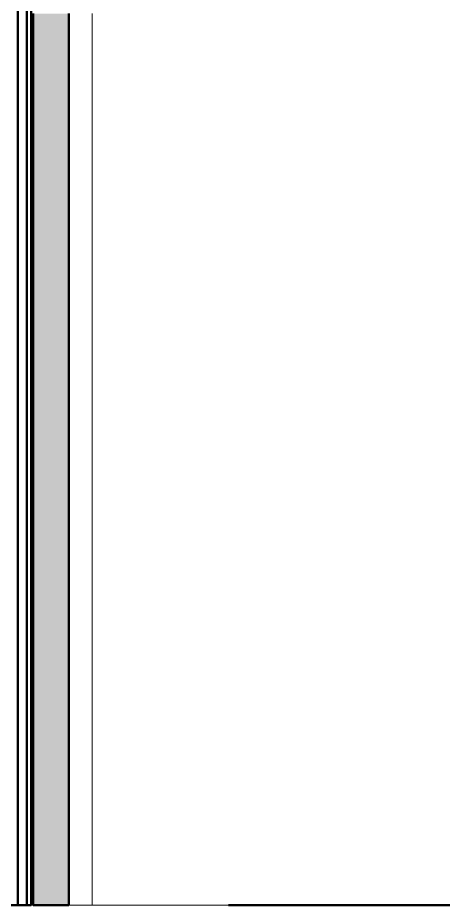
# Model space of a CAD drawing. Header units: millimetres. Extents: x -46169 to 247764, y -86316 to 18123.
# Drawn here: x 242879 to 244072, y -83027 to -80539 of the extents above; entities that cross this region are included whole.
import ezdxf

# ---------------------------------------------------------------- set-up
doc = ezdxf.new("R2010")
doc.units = ezdxf.units.MM
doc.header["$MEASUREMENT"] = 0
doc.linetypes.add('Wipeout_Contour', pattern=[1000, 0, -1000])
for name, color, linetype, lineweight, true_color in [('0_Pen_No__25', 7, 'Continuous', 50, 0x2a2a2a), ('New_A-15-M_Column_Pen_No__28', 7, 'Continuous', 50, 0x2a2a2a), ('New_A-25-M_Wall_Ext_Pen_No__107', 7, 'Continuous', 15, 0xa6a6a6), ('New_A-25-M_Wall_Ext_Pen_No__27', 7, 'Continuous', 50, 0x2a2a2a)]:
    doc.layers.add(name, color=color, linetype=linetype, lineweight=lineweight, true_color=true_color)
for name, color, linetype, lineweight in [('0_Pen_No__85', 8, 'Continuous', 20), ('New_A-20-M_Floor_Slab_Pen_No__89', 8, 'Continuous', 20), ('New_A-25-M_Wall_Ext_Pen_No__87', 8, 'Continuous', 20), ('New_A-25-M_Wall_Int_Pen_No__87', 8, 'Continuous', 20)]:
    doc.layers.add(name, color=color, linetype=linetype, lineweight=lineweight)
for name, color, linetype in [('New_A-15-M_Column', 7, 'Continuous'), ('New_A-20-M_Floor_Slab', 7, 'Continuous'), ('New_A-25-M_Wall_Ext', 7, 'Continuous'), ('New_A-25-M_Wall_Int', 7, 'Continuous')]:
    doc.layers.add(name, color=color, linetype=linetype)

# ---------------------------------------------------------------- blocks, each defined once
blk = doc.blocks.new('Section Elem_36_5', base_point=(221877.1, -83027.5))
at = {"color": 254, "linetype": 'Wipeout_Contour', "lineweight": 0, "ltscale": 2048255.462781727}
blk.add_wipeout([(242916.2, -83027.5), (242921.8, -83027.5), (242921.8, -80527.5), (242947.9, -80527.5), (242947.9, -80252.5), (242980.6, -80252.5), (242980.6, -79427.5), (242916.2, -79427.5)], dxfattribs=at).dxf.layer = 'New_A-25-M_Wall_Int'
at = {"layer": 'New_A-25-M_Wall_Int_Pen_No__87', "linetype": 'Continuous'}
blk.add_line((242921.8, -83027.5), (242916.2, -83027.5), dxfattribs=at)
blk = doc.blocks.new('Section Elem_162_5', base_point=(221877.1, -83027.5))
at = {"color": 254, "linetype": 'Wipeout_Contour', "lineweight": 0, "ltscale": 1024187.852831238}
blk.add_wipeout([(242878.6, -79427.5), (242751.8, -79427.5), (242751.8, -83027.5), (242878.6, -83027.5)], dxfattribs=at).dxf.layer = 'New_A-15-M_Column'
at = {"color": 254, "linetype": 'Wipeout_Contour', "lineweight": 0, "ltscale": 1024547.534668165}
blk.add_wipeout([(242903.9, -79427.5), (242903.9, -83027.5), (242916.2, -83027.5), (242916.2, -79427.5)], dxfattribs=at).dxf.layer = 'New_A-15-M_Column'
at = {"color": 254, "linetype": 'Wipeout_Contour', "lineweight": 0, "ltscale": 1024476.251706354}
blk.add_wipeout([(242878.6, -83027.5), (242903.9, -83027.5), (242903.9, -79427.5), (242878.6, -79427.5)], dxfattribs=at).dxf.layer = 'New_A-15-M_Column'
at = {"layer": 'New_A-15-M_Column_Pen_No__28', "linetype": 'Continuous'}
for p, q in [((242878.6, -83027.5), (242878.6, -79427.5)), ((242903.9, -83027.5), (242903.9, -79427.5)), ((242916.2, -83027.5), (242916.2, -79427.5)), ((242751.8, -83027.5), (242878.6, -83027.5)), ((242878.6, -83027.5), (242903.9, -83027.5)), ((242903.9, -83027.5), (242916.2, -83027.5))]:
    blk.add_line(p, q, dxfattribs=at)
blk = doc.blocks.new('Section Elem_172_5', base_point=(221877.1, -83027.5))
at = {"layer": 'New_A-25-M_Wall_Ext_Pen_No__27', "linetype": 'Continuous'}
blk.add_line((242921.8, -80527.5), (242921.8, -83027.5), dxfattribs=at)
at = {"color": 254, "linetype": 'Wipeout_Contour', "lineweight": 0, "ltscale": 1025714.638566903}
blk.add_wipeout([(243050.9, -80527.5), (243022, -80527.5), (243022, -83027.5), (243050.9, -83027.5)], dxfattribs=at).dxf.layer = 'New_A-25-M_Wall_Ext'
at = {"layer": 'New_A-25-M_Wall_Ext_Pen_No__107', "linetype": 'Continuous', "lineweight": 0, "true_color": 0xa6a6a6}
blk.add_hatch(color=253, dxfattribs=at).paths.add_polyline_path([(242921.8, -80527.5), (242921.8, -83027.5), (243022, -83027.5), (243022, -80527.5)])
at = {"layer": 'New_A-25-M_Wall_Ext_Pen_No__27', "linetype": 'Continuous'}
for p, q in [((243022, -80527.5), (243022, -83027.5)), ((243022, -83027.5), (242921.8, -83027.5))]:
    blk.add_line(p, q, dxfattribs=at)
at = {"color": 254, "linetype": 'Wipeout_Contour', "lineweight": 0, "ltscale": 1025812.359332007}
blk.add_wipeout([(243050.9, -83027.5), (243073.5, -83027.5), (243073.5, -80527.5), (243050.9, -80527.5)], dxfattribs=at).dxf.layer = 'New_A-25-M_Wall_Ext'
at = {"layer": 'New_A-25-M_Wall_Ext_Pen_No__87', "linetype": 'Continuous'}
blk.add_line((243050.9, -83027.5), (243022, -83027.5), dxfattribs=at)
at = {"color": 254, "linetype": 'Wipeout_Contour', "lineweight": 0, "ltscale": 1025879.223724053}
blk.add_wipeout([(243086.1, -83027.5), (243086.1, -80527.5), (243073.5, -80527.5), (243073.5, -83027.5)], dxfattribs=at).dxf.layer = 'New_A-25-M_Wall_Ext'
at = {"layer": 'New_A-25-M_Wall_Ext_Pen_No__87', "linetype": 'Continuous'}
blk.add_line((243073.5, -83027.5), (243050.9, -83027.5), dxfattribs=at)
at = {"color": 254, "linetype": 'Wipeout_Contour', "lineweight": 0, "ltscale": 1025906.151131718}
blk.add_wipeout([(243087.7, -83027.5), (243087.7, -80527.5), (243086.1, -80527.5), (243086.1, -83027.5)], dxfattribs=at).dxf.layer = 'New_A-25-M_Wall_Ext'
at = {"layer": 'New_A-25-M_Wall_Ext_Pen_No__87', "linetype": 'Continuous'}
for p, q in [((243087.7, -80527.5), (243087.7, -83027.5)), ((243086.1, -83027.5), (243073.5, -83027.5)), ((243087.7, -83027.5), (243086.1, -83027.5))]:
    blk.add_line(p, q, dxfattribs=at)
blk = doc.blocks.new('Section Elem_177_5', base_point=(221877.1, -83027.5))
at = {"layer": 'New_A-20-M_Floor_Slab_Pen_No__89', "linetype": 'Continuous'}
blk.add_line((243470, -83027.5), (243087.7, -83027.5), dxfattribs=at)
blk = doc.blocks.new('I-04 Lecture Theatre Elevation_STORY_MARKER', base_point=(221877.1, -83027.5))
at = {"layer": '0_Pen_No__25', "linetype": 'Continuous'}
for p, q in [((243470, -83027.5), (243570, -83027.5)), ((243570, -83027.5), (243670, -83027.5)), ((243870, -83027.5), (243670, -83027.5)), ((243870, -83027.5), (244070, -83027.5)), ((247132, -83027.5), (244070, -83027.5))]:
    blk.add_line(p, q, dxfattribs=at)
at = {"layer": '0_Pen_No__85', "linetype": 'Continuous'}
blk.add_line((222181.6, -83027.5), (243470, -83027.5), dxfattribs=at)

msp = doc.modelspace()

# ---------------------------------------------------------------- block references
at = {"layer": 'New_A-25-M_Wall_Int'}
msp.add_blockref('Section Elem_36_5', (221877.1, -83027.5), dxfattribs=at)

# ---------------------------------------------------------------- next in the draw order: block references
at = {"layer": 'New_A-15-M_Column'}
msp.add_blockref('Section Elem_162_5', (221877.1, -83027.5), dxfattribs=at)

# ---------------------------------------------------------------- next in the draw order: block references
at = {"layer": 'New_A-25-M_Wall_Ext'}
msp.add_blockref('Section Elem_172_5', (221877.1, -83027.5), dxfattribs=at)

# ---------------------------------------------------------------- next in the draw order: block references
at = {"linetype": 'Continuous', "lineweight": 0}
msp.add_blockref('I-04 Lecture Theatre Elevation_STORY_MARKER', (221877.1, -83027.5), dxfattribs=at)
at = {"layer": 'New_A-20-M_Floor_Slab'}
msp.add_blockref('Section Elem_177_5', (221877.1, -83027.5), dxfattribs=at)

doc.saveas('drawing.dxf')
